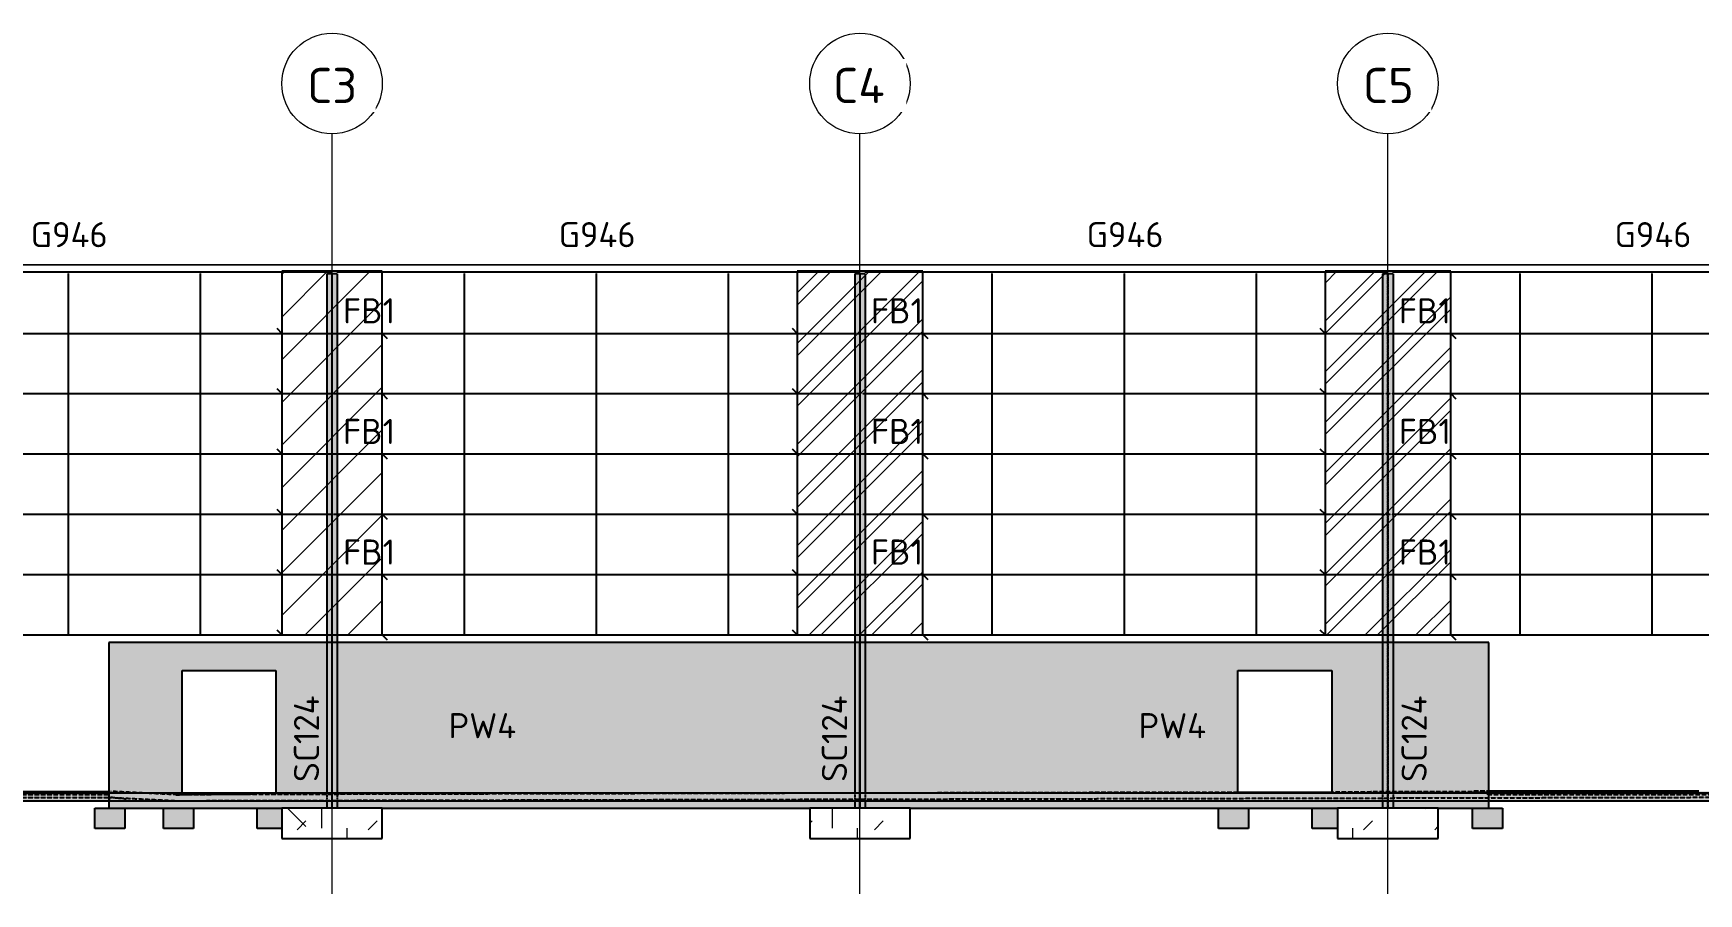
# Model space of a CAD drawing. Header units: millimetres. Extents: x 632 to 421542, y -3890 to 20851.
# Drawn here: x 211840 to 244963, y 3200 to 20320 of the extents above; entities that cross this region are included whole.
import ezdxf

# ---------------------------------------------------------------- set-up
doc = ezdxf.new("R2010")
doc.units = ezdxf.units.MM
for name, pattern in [('Dash', [7, 5, -2]), ('Hidden', [4, 3, -1]), ('Hidden Double', [7, 5, -2]), ('Hidden Half', [3, 2, -1])]:
    doc.linetypes.add(name, pattern=pattern)
for name, color, linetype, lineweight in [('A-010-M_LINE', 90, 'Continuous', 13), ('A-200-A_WALL', 211, 'Continuous', 18), ('A-200-H_WALL', 111, 'Continuous', 13), ('A-200-M_WALL_EXT', 113, 'Continuous', 13), ('A-200-MH_WALL', 110, 'Hidden', 13), ('A-230-H-FLOOR', 190, 'Continuous', 13), ('A-230-M_FLOOR', 192, 'Continuous', 13), ('A-230-MH_FLOOR', 190, 'Hidden Double', 13), ('S-160-M_FOUND', 171, 'Continuous', 13), ('S-160-MH_FOUND', 171, 'Hidden Half', 13), ('S-280-A_COLUMN', 171, 'Continuous', 18), ('S-280-A_STRUCT_FRAME', 2, 'Continuous', 18), ('S-280-M_COLUMN', 52, 'Continuous', 13), ('S-280-M_STRUCT_FRAME', 12, 'Continuous', 13), ('S-280-MH_COLUMN', 52, 'Hidden Half', 13), ('Z-000-T_TEXT', 131, 'Continuous', 25), ('Z-030-M_GRID', 191, 'Continuous', 13), ('Z-033_T_GRIDREF', 31, 'Continuous', 13), ('Z-060-M_DETAIL', 92, 'Continuous', 25), ('Z-230-A_LEVEL', 51, 'Continuous', 13)]:
    doc.layers.add(name, color=color, linetype=linetype, lineweight=lineweight)
doc.styles.add('ISOCPEUR_1', font='isocpeur.ttf', dxfattribs={"height": 700})
doc.styles.add('ISOCPEUR_2', font='isocpeur.ttf', dxfattribs={"height": 500})
pattern_1 = [(45, (247080.2, 0), (-1414.214, 0), [750, -3000]), (45, (248080.2, 1000), (-1414.214, 0), [750, -3000]), (45, (249080.2, -300), (-1414.214, 0), [250, -2000]), (90, (249080.23, 500), (-500, 500), [500, -2000]), (315, (249080.2, 1000), (0, 2828.43), [500, -3000]), (0, (248080.2, 1000), (2000, 2000), [300, -1000]), (0, (245580.2, 2000), (2000, 2000), [300, -2000])]
pattern_2 = [(45, (247080.2, 0), (-502.894, 502.894), []), (45, (247080.2, 762), (-502.894, 502.894), [])]

# ---------------------------------------------------------------- blocks, each defined once
blk = doc.blocks.new('NRP_Column-Steel-UB - SC124 - 530UB82_0-4109968-S6_501-SECTION 1C')
at = {"layer": 'S-280-M_COLUMN', "linetype": 'Hidden Half', "lineweight": 25}
for p, q in [((-1644573, 15532), (-1644573, 4900)), ((-1644563, 4900), (-1644563, 15532))]:
    blk.add_line(p, q, dxfattribs=at)
blk = doc.blocks.new('NRP_Framing-Steel-Purlin C - P946 - EC250-24-4133020-S6_501-SECTION 1C')
at = {"layer": 'S-280-M_STRUCT_FRAME', "color": 1, "lineweight": 25}
blk.add_line((-1574332, 15707), (-1665555, 15712), dxfattribs=at)
blk.add_line((-1574332, 15707), (-1665555, 15712), dxfattribs=at)
blk = doc.blocks.new('NRP_Framing-Steel-Purlin C - G946 - EC250-24-4099654-S6_501-SECTION 1C')
at = {"layer": 'S-280-M_STRUCT_FRAME', "color": 1, "lineweight": 25}
blk.add_line((-1654973, 15572), (-1644568, 15572), dxfattribs=at)
blk.add_line((-1654973, 15572), (-1644568, 15572), dxfattribs=at)
blk = doc.blocks.new('NRP_Foundation-Pad Footing Fibre _v2_ - PF2 -2400 x 2000 x 600d-V52-S6_501-SECTION 1C')
at = {"layer": 'S-160-M_FOUND'}
h = blk.add_hatch(dxfattribs=at)
h.set_pattern_fill('FP_20', color=256, style=0, pattern_type=2)
h.set_pattern_definition([(45, (-1615269.1, 0), (-1414.214, 0), [750, -3000]), (45, (-1614269.1, 1000), (-1414.214, 0), [750, -3000]), (45, (-1613269.1, -300), (-1414.214, 0), [250, -2000]), (90, (-1613269.15, 500), (-500, 500), [500, -2000]), (315, (-1613269.1, 1000), (0, 2828.43), [500, -3000]), (0, (-1614269.1, 1000), (2000, 2000), [300, -1000]), (0, (-1616769.1, 2000), (2000, 2000), [300, -2000])])
h.paths.add_polyline_path([(-1635068, 4900), (-1635068, 4300), (-1633068, 4300), (-1633068, 4900)])
at = {"layer": 'S-160-M_FOUND', "lineweight": 25}
for p, q in [((-1633068, 4900), (-1635068, 4900)), ((-1635068, 4900), (-1635068, 4300)), ((-1633068, 4300), (-1633068, 4900)), ((-1635068, 4300), (-1633068, 4300))]:
    blk.add_line(p, q, dxfattribs=at)
blk = doc.blocks.new('NRP_Framing-Steel-Purlin Z - G914 - EZ250-15-V68-S6_501-SECTION 1C')
at = {"layer": 'S-280-M_STRUCT_FRAME', "color": 150, "lineweight": 25}
for p, q in [((-1656668, 8450), (-1656568, 8350)), ((-1656568, 8350), (-1655157, 8350)), ((-1654979, 8350), (-1644673, 8350)), ((-1644464, 8350), (-1643568, 8350)), ((-1643568, 8350), (-1643468, 8250))]:
    blk.add_line(p, q, dxfattribs=at)
at = {"layer": 'S-280-M_STRUCT_FRAME', "color": 150, "linetype": 'Dash', "lineweight": 25}
for p, q in [((-1655157, 8350), (-1654979, 8350)), ((-1644673, 8350), (-1644464, 8350))]:
    blk.add_line(p, q, dxfattribs=at)
blk = doc.blocks.new('NRP_Framing-Steel-Purlin Z - G914 - EZ250-15-V60-S6_501-SECTION 1C')
at = {"layer": 'S-280-M_STRUCT_FRAME', "color": 150, "lineweight": 25}
for p, q in [((-1656668, 13250), (-1656568, 13150)), ((-1656568, 13150), (-1655157, 13150)), ((-1654979, 13150), (-1651061, 13150)), ((-1650761, 13150), (-1644673, 13150)), ((-1644464, 13150), (-1643568, 13150)), ((-1643568, 13150), (-1643468, 13050))]:
    blk.add_line(p, q, dxfattribs=at)
at = {"layer": 'S-280-M_STRUCT_FRAME', "color": 150, "linetype": 'Dash', "lineweight": 25}
for p, q in [((-1655157, 13150), (-1654979, 13150)), ((-1644673, 13150), (-1644464, 13150))]:
    blk.add_line(p, q, dxfattribs=at)
blk = doc.blocks.new('NRP_Framing-Steel-Purlin Z - G914 - EZ250-15-V61-S6_501-SECTION 1C')
at = {"layer": 'S-280-M_STRUCT_FRAME', "color": 150, "lineweight": 25}
for p, q in [((-1656668, 14450), (-1656568, 14350)), ((-1656568, 14350), (-1656132, 14350)), ((-1656025, 14350), (-1655157, 14350)), ((-1654979, 14350), (-1644673, 14350)), ((-1644464, 14350), (-1643568, 14350)), ((-1643568, 14350), (-1643468, 14250))]:
    blk.add_line(p, q, dxfattribs=at)
at = {"layer": 'S-280-M_STRUCT_FRAME', "color": 150, "linetype": 'Dash', "lineweight": 25}
for p, q in [((-1656132, 14350), (-1656025, 14350)), ((-1655157, 14350), (-1654979, 14350)), ((-1644673, 14350), (-1644464, 14350))]:
    blk.add_line(p, q, dxfattribs=at)
blk = doc.blocks.new('NRP_Framing-Steel-Purlin Z - G914 - EZ250-15-V69-S6_501-SECTION 1C')
at = {"layer": 'S-280-M_STRUCT_FRAME', "color": 150, "lineweight": 25}
for p, q in [((-1635418, 8450), (-1635318, 8350)), ((-1635318, 8350), (-1634173, 8350)), ((-1633964, 8350), (-1623673, 8350)), ((-1623464, 8350), (-1622318, 8350)), ((-1622318, 8350), (-1622218, 8250))]:
    blk.add_line(p, q, dxfattribs=at)
at = {"layer": 'S-280-M_STRUCT_FRAME', "color": 150, "linetype": 'Dash', "lineweight": 25}
for p, q in [((-1634173, 8350), (-1633964, 8350)), ((-1623673, 8350), (-1623464, 8350))]:
    blk.add_line(p, q, dxfattribs=at)
blk = doc.blocks.new('NRP_Framing-Steel-Purlin Z - G914 - EZ250-15-V72-S6_501-SECTION 1C')
at = {"layer": 'S-280-M_STRUCT_FRAME', "color": 150, "lineweight": 25}
for p, q in [((-1645668, 8450), (-1645568, 8350)), ((-1645568, 8350), (-1644673, 8350)), ((-1644464, 8350), (-1634173, 8350)), ((-1633964, 8350), (-1632818, 8350)), ((-1632818, 8350), (-1632718, 8250))]:
    blk.add_line(p, q, dxfattribs=at)
at = {"layer": 'S-280-M_STRUCT_FRAME', "color": 150, "linetype": 'Dash', "lineweight": 25}
for p, q in [((-1644673, 8350), (-1644464, 8350)), ((-1634173, 8350), (-1633964, 8350))]:
    blk.add_line(p, q, dxfattribs=at)
blk = doc.blocks.new('NRP_Bridging Plan _v2_ - 3 Rows-4101586-S6_501-SECTION 1C')
at = {"layer": 'Z-060-M_DETAIL', "linetype": 'Hidden'}
for p, q in [((-1662942, 15548), (-1662942, 8350)), ((-1660316, 15548), (-1660316, 8350)), ((-1657690, 15548), (-1657690, 8350))]:
    blk.add_line(p, q, dxfattribs=at)
blk = doc.blocks.new('Grid - NRP_Grid-Head-320187-S6_501-SECTION 1C')
at = {"layer": 'Z-033_T_GRIDREF'}
blk.add_circle((-1644568, 19320), 1000, dxfattribs=at)
blk = doc.blocks.new('NRP_Fly Brace BN - FB1-4028766-S6_501-SECTION 1C')
at = {"layer": 'Z-000-T_TEXT'}
blk.add_line((-1644568, 9550), (-1643568, 9550), dxfattribs=at)
at = {"layer": 'Z-000-T_TEXT', "lineweight": 13, "insert": (-1644347, 10248), "char_height": 500, "width": 1218.57, "attachment_point": 1, "style": 'ISOCPEUR_2'}
blk.add_mtext('FB1', dxfattribs=at)

msp = doc.modelspace()

# ---------------------------------------------------------------- hatches: boundary and pattern name
at = {"layer": 'A-200-H_WALL'}
h = msp.add_hatch(color=256, dxfattribs=at)
h.paths.add_polyline_path([(213341, 4900), (217677, 4900), (217677, 5050), (213341, 5050)])
h.paths.add_polyline_path([(227281, 4900), (228177, 4900), (228177, 5050), (217886, 5050), (217886, 4900), (224518, 4900)])
h.paths.add_polyline_path([(214798, 5200), (214798, 7640), (216664, 7640), (216664, 5200), (217677, 5200), (217677, 8200), (213341, 8200), (213341, 5200), (213501, 5200)])
h.paths.add_polyline_path([(217886, 5200), (228177, 5200), (228177, 8200), (217886, 8200), (217886, 6751)])
h = msp.add_hatch(color=256, dxfattribs=at)
h.paths.add_polyline_path([(236215, 4900), (238677, 4900), (238677, 5050), (228386, 5050), (228386, 4900), (236012, 4900)])
h.paths.add_polyline_path([(238886, 4900), (240788, 4900), (240788, 5050), (238886, 5050), (238886, 5014)])
h.paths.add_polyline_path([(240788, 5200), (240788, 8200), (238886, 8200), (238886, 5200), (240446, 5200)])
h.paths.add_polyline_path([(230367, 5200), (235798, 5200), (235798, 7640), (237664, 7640), (237664, 5200), (238677, 5200), (238677, 8200), (228386, 8200), (228386, 5200), (229104, 5200)])
at = {"layer": 'A-230-H-FLOOR'}
h = msp.add_hatch(dxfattribs=at)
h.set_pattern_fill('FP_20', color=256, style=0, pattern_type=2)
h.set_pattern_definition(pattern_1)
h.paths.add_polyline_path([(285926, 5050), (286631, 5050), (286631, 5200), (208085, 5200), (208085, 5050), (283002, 5050)])
h = msp.add_hatch(color=256, dxfattribs=at)
h.paths.add_polyline_path([(235798, 5217), (237664, 5223), (237664, 5234), (235798, 5229), (235798, 5220)])
h.paths.add_polyline_path([(240788, 5231), (244963, 5240), (240788, 5240)])
at = {"layer": 'A-230-M_FLOOR'}
for points in [[(213033, 5200), (213330, 5200), (213330, 5227), (208341, 5226), (208341, 5200), (212822, 5200)], [(245788, 5200), (245788, 5240), (244963, 5240), (240788, 5231), (240788, 5200), (245461, 5200)]]:
    msp.add_hatch(color=256, dxfattribs=at).paths.add_polyline_path(points)
h = msp.add_hatch(color=256, dxfattribs=at)
h.paths.add_polyline_path([(236215, 5200), (237664, 5200), (237664, 5222), (235798, 5217), (235798, 5200)])
h.paths.add_polyline_path([(213330, 5200), (213341, 5200), (213341, 5235), (213330, 5235)])
at = {"layer": 'S-160-M_FOUND'}
for points in [[(213062, 4900), (213062, 4500), (213662, 4500), (213662, 4900)], [(214426, 4900), (214426, 4500), (215026, 4500), (215026, 4900)], [(216781, 4900), (216292, 4900), (216292, 4500), (216781, 4500)], [(235412, 4900), (235412, 4500), (236012, 4500), (236012, 4900)], [(237781, 4900), (237278, 4900), (237278, 4500), (237781, 4500)], [(240463, 4900), (240463, 4500), (241063, 4500), (241063, 4900)]]:
    msp.add_hatch(color=256, dxfattribs=at).paths.add_polyline_path(points)
h = msp.add_hatch(dxfattribs=at)
h.set_pattern_fill('FP_20', color=256, style=0, pattern_type=2)
h.set_pattern_definition(pattern_1)
h.paths.add_polyline_path([(218781, 4300), (218781, 4900), (216781, 4900), (216781, 4300), (218670, 4300)])
h = msp.add_hatch(dxfattribs=at)
h.set_pattern_fill('FP_20', color=256, style=0, pattern_type=2)
h.set_pattern_definition(pattern_1)
h.paths.add_polyline_path([(237781, 4300), (239781, 4300), (239781, 4900), (237781, 4900)])
at = {"layer": 'S-280-M_COLUMN'}
h = msp.add_hatch(color=256, dxfattribs=at)
h.paths.add_polyline_path([(217762, 4900), (217762, 5050), (217677, 5050), (217677, 4900)])
h.paths.add_polyline_path([(217677, 5200), (217762, 5200), (217762, 15532), (217677, 15532), (217677, 6751)])
h = msp.add_hatch(color=256, dxfattribs=at)
h.paths.add_polyline_path([(217776, 4900), (217774, 5050), (217762, 5050), (217762, 4900), (217775, 4900)])
h.paths.add_polyline_path([(217772, 5200), (217776, 5200), (217774, 15532), (217762, 15532), (217763, 5200), (217770, 5200)])
for points in [[(217776, 4900), (217786, 4900), (217786, 15532), (217776, 15532), (217776, 6751)], [(228276, 4900), (228286, 4900), (228286, 15532), (228276, 15532), (228276, 6751)], [(238776, 4900), (238786, 4900), (238786, 15532), (238776, 15532), (238776, 6751)]]:
    msp.add_hatch(color=256, dxfattribs=at).paths.add_polyline_path(points)
h = msp.add_hatch(color=256, dxfattribs=at)
h.paths.add_polyline_path([(217792, 4900), (217800, 4900), (217800, 5050), (217786, 5050), (217788, 4900), (217790, 4900)])
h.paths.add_polyline_path([(217790, 5200), (217800, 5200), (217800, 15532), (217786, 15532), (217788, 5200), (217790, 5200)])
h = msp.add_hatch(color=256, dxfattribs=at)
h.paths.add_polyline_path([(217886, 4900), (217886, 5050), (217800, 5050), (217800, 4900)])
h.paths.add_polyline_path([(217800, 5200), (217886, 5200), (217886, 15532), (217800, 15532), (217800, 6751)])
h = msp.add_hatch(color=256, dxfattribs=at)
h.paths.add_polyline_path([(228262, 4900), (228262, 5050), (228177, 5050), (228177, 4900)])
h.paths.add_polyline_path([(228177, 5200), (228262, 5200), (228262, 15532), (228177, 15532), (228177, 6751)])
h = msp.add_hatch(color=256, dxfattribs=at)
h.paths.add_polyline_path([(228276, 4900), (228274, 5050), (228262, 5050), (228262, 4900), (228275, 4900)])
h.paths.add_polyline_path([(228272, 5200), (228276, 5200), (228274, 15532), (228262, 15532), (228263, 5200), (228270, 5200)])
h = msp.add_hatch(color=256, dxfattribs=at)
h.paths.add_polyline_path([(228292, 4900), (228300, 4900), (228300, 5050), (228286, 5050), (228288, 4900), (228290, 4900)])
h.paths.add_polyline_path([(228290, 5200), (228300, 5200), (228300, 15532), (228286, 15532), (228288, 5200), (228290, 5200)])
h = msp.add_hatch(color=256, dxfattribs=at)
h.paths.add_polyline_path([(228386, 4900), (228386, 5050), (228300, 5050), (228300, 4900)])
h.paths.add_polyline_path([(228300, 5200), (228386, 5200), (228386, 15532), (228300, 15532), (228300, 6751)])
h = msp.add_hatch(color=256, dxfattribs=at)
h.paths.add_polyline_path([(238762, 4900), (238762, 5050), (238677, 5050), (238677, 4900)])
h.paths.add_polyline_path([(238677, 5200), (238762, 5200), (238762, 15532), (238677, 15532), (238677, 6751)])
h = msp.add_hatch(color=256, dxfattribs=at)
h.paths.add_polyline_path([(238776, 4900), (238774, 5050), (238762, 5050), (238762, 4900), (238775, 4900)])
h.paths.add_polyline_path([(238772, 5200), (238776, 5200), (238774, 15532), (238762, 15532), (238763, 5200), (238770, 5200)])
h = msp.add_hatch(color=256, dxfattribs=at)
h.paths.add_polyline_path([(238792, 4900), (238800, 4900), (238800, 5050), (238786, 5050), (238788, 4900), (238790, 4900)])
h.paths.add_polyline_path([(238790, 5200), (238800, 5200), (238800, 15532), (238786, 15532), (238788, 5200), (238790, 5200)])
h = msp.add_hatch(color=256, dxfattribs=at)
h.paths.add_polyline_path([(238886, 4900), (238886, 5050), (238800, 5050), (238800, 4900)])
h.paths.add_polyline_path([(238800, 5200), (238886, 5200), (238886, 15532), (238800, 15532), (238800, 6751)])
at = {"layer": 'Z-060-M_DETAIL', "lineweight": 18}
h = msp.add_hatch(dxfattribs=at)
h.set_pattern_fill('FP_24', color=8, style=0, pattern_type=2)
h.set_pattern_definition([(45, (247080.23, 0), (-424.264, 424.264), [])])
h.paths.add_polyline_path([(218670, 8350), (218781, 8350), (218781, 15586), (216781, 15586), (216781, 8350)])
h = msp.add_hatch(dxfattribs=at)
h.set_pattern_fill('FP_25', color=8, style=0, pattern_type=2)
h.set_pattern_definition(pattern_2)
h.paths.add_polyline_path([(227443, 8350), (229531, 8350), (229531, 15586), (227031, 15587), (227031, 8350)])
h = msp.add_hatch(dxfattribs=at)
h.set_pattern_fill('FP_25', color=8, style=0, pattern_type=2)
h.set_pattern_definition(pattern_2)
h.paths.add_polyline_path([(240031, 8350), (240031, 15586), (237531, 15587), (237531, 8350), (239139, 8350)])

# ---------------------------------------------------------------- linework, layer by layer
at = {"layer": 'A-010-M_LINE', "lineweight": 25}
for p, q in [((218781, 15586), (216781, 15586)), ((216781, 15586), (216781, 8350)), ((218781, 8350), (218781, 15586)), ((229531, 15586), (227031, 15587)), ((227031, 15587), (227031, 8350)), ((229531, 8350), (229531, 15586)), ((240031, 15586), (237531, 15587)), ((237531, 15587), (237531, 8350)), ((240031, 8350), (240031, 15586)), ((216781, 8350), (218781, 8350)), ((227031, 8350), (229531, 8350)), ((237531, 8350), (240031, 8350))]:
    msp.add_line(p, q, dxfattribs=at)
at = {"layer": 'A-200-M_WALL_EXT', "lineweight": 25}
for p, q in [((217677, 8200), (213341, 8200)), ((213341, 8200), (213341, 5200)), ((228177, 8200), (217886, 8200)), ((238677, 8200), (228386, 8200)), ((240788, 8200), (238886, 8200)), ((240788, 5200), (240788, 8200)), ((214798, 7640), (216664, 7640)), ((214798, 5200), (214798, 7640)), ((216664, 7640), (216664, 5200)), ((235798, 7640), (237664, 7640)), ((235798, 5200), (235798, 7640)), ((237664, 7640), (237664, 5200)), ((213341, 5050), (213341, 4900)), ((240788, 4900), (240788, 5050)), ((213662, 4900), (214426, 4900)), ((215026, 4900), (216292, 4900)), ((218781, 4900), (227281, 4900)), ((229281, 4900), (235412, 4900)), ((236012, 4900), (237278, 4900)), ((239781, 4900), (240463, 4900))]:
    msp.add_line(p, q, dxfattribs=at)
at = {"layer": 'A-200-MH_WALL', "lineweight": 25}
for p, q in [((217886, 8200), (217677, 8200)), ((228281, 8200), (228177, 8200)), ((228386, 8200), (228281, 8200)), ((228281, 8200), (228281, 4900)), ((228281, 4900), (228281, 8200)), ((238886, 8200), (238677, 8200)), ((213341, 5200), (213341, 5050)), ((240788, 5050), (240788, 5200))]:
    msp.add_line(p, q, dxfattribs=at)
at = {"layer": 'A-230-M_FLOOR', "lineweight": 25}
for p, q in [((286631, 5200), (208085, 5200)), ((208085, 5050), (286631, 5050)), ((213330, 5235), (213330, 5200)), ((213341, 5235), (213330, 5235)), ((237664, 5222), (235798, 5217)), ((244963, 5240), (240788, 5240)), ((244963, 5240), (242064, 5233))]:
    msp.add_line(p, q, dxfattribs=at)
msp.add_open_spline([(213330, 5227), (212590, 5227), (210927, 5226), (209263, 5226), (208341, 5226)], degree=3, knots=[0, 0, 0, 0, 0.4444444, 0.9978635, 0.9978635, 0.9978635, 0.9978635], dxfattribs=at)
at = {"layer": 'A-230-MH_FLOOR', "lineweight": 25}
for p, q in [((208285, 5115), (213385, 5115)), ((213330, 5169), (208330, 5169)), ((213330, 5200), (213330, 5169)), ((213385, 5235), (213341, 5235)), ((214082, 5200), (213385, 5235)), ((213385, 5065), (213385, 5115)), ((213686, 5080), (213385, 5115)), ((213385, 5115), (214680, 5050)), ((214681, 5170), (214084, 5200)), ((228019, 5200), (214681, 5170)), ((214681, 5170), (216271, 5186)), ((214681, 5032), (214681, 5050)), ((214703, 5050), (245855, 5120)), ((235798, 5217), (228063, 5200)), ((240767, 5229), (237664, 5222)), ((240788, 5240), (240466, 5240)), ((242064, 5233), (240767, 5231)), ((240767, 5231), (240767, 5229)), ((240767, 5168), (240767, 5229)), ((245855, 5168), (240767, 5168))]:
    msp.add_line(p, q, dxfattribs=at)
at = {"layer": 'S-160-M_FOUND', "lineweight": 25}
for p, q in [((213062, 4900), (213662, 4900)), ((213062, 4500), (213062, 4900)), ((213662, 4900), (213662, 4500)), ((214426, 4900), (215026, 4900)), ((214426, 4500), (214426, 4900)), ((215026, 4900), (215026, 4500)), ((216292, 4900), (216781, 4900)), ((216292, 4500), (216292, 4900)), ((218781, 4900), (216781, 4900)), ((216781, 4900), (216781, 4300)), ((218781, 4300), (218781, 4900)), ((235412, 4900), (236012, 4900)), ((235412, 4500), (235412, 4900)), ((236012, 4900), (236012, 4500)), ((237278, 4900), (237781, 4900)), ((237278, 4500), (237278, 4900)), ((239781, 4900), (237781, 4900)), ((237781, 4900), (237781, 4300)), ((239781, 4300), (239781, 4900)), ((240463, 4900), (241063, 4900)), ((240463, 4500), (240463, 4900)), ((241063, 4900), (241063, 4500)), ((213662, 4500), (213062, 4500)), ((215026, 4500), (214426, 4500)), ((216781, 4500), (216292, 4500)), ((236012, 4500), (235412, 4500)), ((237781, 4500), (237278, 4500)), ((241063, 4500), (240463, 4500)), ((216781, 4300), (218781, 4300)), ((237781, 4300), (239781, 4300))]:
    msp.add_line(p, q, dxfattribs=at)
at = {"layer": 'S-280-M_COLUMN', "lineweight": 25}
for p, q in [((217677, 15532), (217677, 5200)), ((217762, 15532), (217677, 15532)), ((217776, 15532), (217762, 15532)), ((217786, 15532), (217776, 15532)), ((217800, 15532), (217786, 15532)), ((217886, 15532), (217800, 15532)), ((217886, 15532), (217886, 5200)), ((228177, 15532), (228177, 5200)), ((228262, 15532), (228177, 15532)), ((228276, 15532), (228262, 15532)), ((228286, 15532), (228276, 15532)), ((228300, 15532), (228286, 15532)), ((228386, 15532), (228300, 15532)), ((228386, 15532), (228386, 5200)), ((238677, 15532), (238677, 5200)), ((238762, 15532), (238677, 15532)), ((238776, 15532), (238762, 15532)), ((238786, 15532), (238776, 15532)), ((238800, 15532), (238786, 15532)), ((238886, 15532), (238800, 15532)), ((238886, 15532), (238886, 5200)), ((217677, 5050), (217677, 4900)), ((217886, 5050), (217886, 4900)), ((228177, 5050), (228177, 4900)), ((228386, 5050), (228386, 4900)), ((238677, 5050), (238677, 4900)), ((238886, 5050), (238886, 4900)), ((217776, 4900), (217786, 4900)), ((228276, 4900), (228286, 4900)), ((238776, 4900), (238786, 4900))]:
    msp.add_line(p, q, dxfattribs=at)
at = {"layer": 'S-280-MH_COLUMN', "lineweight": 25}
for p, q in [((217677, 5200), (217677, 5050)), ((217886, 5200), (217886, 5050)), ((228177, 5200), (228177, 5050)), ((228386, 5200), (228386, 5050)), ((238677, 5200), (238677, 5050)), ((238886, 5200), (238886, 5050))]:
    msp.add_line(p, q, dxfattribs=at)
at = {"layer": 'Z-030-M_GRID'}
for p, q in [((217781, 3200), (217781, 18320)), ((228281, 3200), (228281, 18320)), ((238781, 3200), (238781, 18320))]:
    msp.add_line(p, q, dxfattribs=at)
at = {"layer": 'Z-230-A_LEVEL'}
msp.add_line((193404, 5200), (290306, 5200), dxfattribs=at)

# ---------------------------------------------------------------- block references
at = {"layer": 'S-160-MH_FOUND', "lineweight": 25}
msp.add_blockref('NRP_Foundation-Pad Footing Fibre _v2_ - PF2 -2400 x 2000 x 600d-V52-S6_501-SECTION 1C', (1862349, 0), dxfattribs=at)
at = {"layer": 'S-280-M_COLUMN', "linetype": 'Hidden Half', "lineweight": 25}
for p in [(1862349, 0), (1872849, 0), (1883349, 0)]:
    msp.add_blockref('NRP_Column-Steel-UB - SC124 - 530UB82_0-4109968-S6_501-SECTION 1C', p, dxfattribs=at)
at = {"layer": 'S-280-M_STRUCT_FRAME', "color": 1, "lineweight": 25}
for name, p in [('NRP_Framing-Steel-Purlin C - P946 - EC250-24-4133020-S6_501-SECTION 1C', (1862349, 0)), ('NRP_Framing-Steel-Purlin C - G946 - EC250-24-4099654-S6_501-SECTION 1C', (1862349, 0)), ('NRP_Framing-Steel-Purlin C - G946 - EC250-24-4099654-S6_501-SECTION 1C', (1872849, 0)), ('NRP_Framing-Steel-Purlin C - G946 - EC250-24-4099654-S6_501-SECTION 1C', (1883349, 0)), ('NRP_Framing-Steel-Purlin C - G946 - EC250-24-4099654-S6_501-SECTION 1C', (1893849, 0))]:
    msp.add_blockref(name, p, dxfattribs=at)
at = {"layer": 'S-280-M_STRUCT_FRAME', "color": 150, "linetype": 'Dash', "lineweight": 25}
for name, p in [('NRP_Framing-Steel-Purlin Z - G914 - EZ250-15-V61-S6_501-SECTION 1C', (1862349, 0)), ('NRP_Framing-Steel-Purlin Z - G914 - EZ250-15-V72-S6_501-SECTION 1C', (1862349, 6000)), ('NRP_Framing-Steel-Purlin Z - G914 - EZ250-15-V69-S6_501-SECTION 1C', (1862349, 6000)), ('NRP_Framing-Steel-Purlin Z - G914 - EZ250-15-V69-S6_501-SECTION 1C', (1872849, 6000)), ('NRP_Framing-Steel-Purlin Z - G914 - EZ250-15-V60-S6_501-SECTION 1C', (1862349, 0)), ('NRP_Framing-Steel-Purlin Z - G914 - EZ250-15-V72-S6_501-SECTION 1C', (1862349, 4800)), ('NRP_Framing-Steel-Purlin Z - G914 - EZ250-15-V69-S6_501-SECTION 1C', (1862349, 4800)), ('NRP_Framing-Steel-Purlin Z - G914 - EZ250-15-V69-S6_501-SECTION 1C', (1872849, 4800)), ('NRP_Framing-Steel-Purlin Z - G914 - EZ250-15-V68-S6_501-SECTION 1C', (1862349, 3600)), ('NRP_Framing-Steel-Purlin Z - G914 - EZ250-15-V72-S6_501-SECTION 1C', (1862349, 3600)), ('NRP_Framing-Steel-Purlin Z - G914 - EZ250-15-V69-S6_501-SECTION 1C', (1862349, 3600)), ('NRP_Framing-Steel-Purlin Z - G914 - EZ250-15-V69-S6_501-SECTION 1C', (1872849, 3600)), ('NRP_Framing-Steel-Purlin Z - G914 - EZ250-15-V68-S6_501-SECTION 1C', (1862349, 2400)), ('NRP_Framing-Steel-Purlin Z - G914 - EZ250-15-V72-S6_501-SECTION 1C', (1862349, 2400)), ('NRP_Framing-Steel-Purlin Z - G914 - EZ250-15-V69-S6_501-SECTION 1C', (1862349, 2400)), ('NRP_Framing-Steel-Purlin Z - G914 - EZ250-15-V69-S6_501-SECTION 1C', (1872849, 2400)), ('NRP_Framing-Steel-Purlin Z - G914 - EZ250-15-V68-S6_501-SECTION 1C', (1862349, 1200)), ('NRP_Framing-Steel-Purlin Z - G914 - EZ250-15-V72-S6_501-SECTION 1C', (1862349, 1200)), ('NRP_Framing-Steel-Purlin Z - G914 - EZ250-15-V69-S6_501-SECTION 1C', (1862349, 1200)), ('NRP_Framing-Steel-Purlin Z - G914 - EZ250-15-V69-S6_501-SECTION 1C', (1872849, 1200)), ('NRP_Framing-Steel-Purlin Z - G914 - EZ250-15-V68-S6_501-SECTION 1C', (1862349, 0)), ('NRP_Framing-Steel-Purlin Z - G914 - EZ250-15-V72-S6_501-SECTION 1C', (1862349, 0)), ('NRP_Framing-Steel-Purlin Z - G914 - EZ250-15-V69-S6_501-SECTION 1C', (1862349, 0)), ('NRP_Framing-Steel-Purlin Z - G914 - EZ250-15-V69-S6_501-SECTION 1C', (1872849, 0))]:
    msp.add_blockref(name, p, dxfattribs=at)
at = {"layer": 'Z-000-T_TEXT', "lineweight": 13}
for p in [(1862349, 4800), (1872849, 4800), (1883349, 4800), (1862349, 2400), (1872849, 2400), (1883349, 2400), (1862349, 0), (1872849, 0), (1883349, 0)]:
    msp.add_blockref('NRP_Fly Brace BN - FB1-4028766-S6_501-SECTION 1C', p, dxfattribs=at)
at = {"layer": 'Z-033_T_GRIDREF'}
for p in [(1862349, 0), (1872849, 0), (1883349, 0)]:
    msp.add_blockref('Grid - NRP_Grid-Head-320187-S6_501-SECTION 1C', p, dxfattribs=at)
at = {"layer": 'Z-060-M_DETAIL', "linetype": 'Hidden'}
for p in [(1872849, 0), (1883349, 0), (1893849, 0), (1904349, 0)]:
    msp.add_blockref('NRP_Bridging Plan _v2_ - 3 Rows-4101586-S6_501-SECTION 1C', p, dxfattribs=at)

# ---------------------------------------------------------------- texts
at = {"layer": 'A-200-A_WALL', "lineweight": 13, "char_height": 500, "width": 1635.44, "attachment_point": 1, "style": 'ISOCPEUR_2'}
for insert in [(220098, 6793), (233821, 6793)]:
    msp.add_mtext('PW4', dxfattribs=dict(at, insert=insert))
at = {"layer": 'S-280-A_COLUMN', "lineweight": 13, "char_height": 500, "width": 2132.49, "attachment_point": 1, "rotation": 90, "style": 'ISOCPEUR_2'}
for insert in [(217023, 5423), (227523, 5423), (239053, 5423)]:
    msp.add_mtext('SC124', dxfattribs=dict(at, insert=insert))
at = {"layer": 'S-280-A_STRUCT_FRAME', "lineweight": 13, "char_height": 500, "width": 1827.85, "attachment_point": 1, "style": 'ISOCPEUR_2'}
for insert in [(211788, 16564), (222288, 16564), (232788, 16564), (243288, 16564)]:
    msp.add_mtext('G946', dxfattribs=dict(at, insert=insert))

# ---------------------------------------------------------------- next in the draw order: texts
at = {"layer": 'Z-033_T_GRIDREF', "char_height": 700, "attachment_point": 1, "style": 'ISOCPEUR_1', "bg_fill": 3, "box_fill_scale": 1.25, "bg_fill_color": 256, "bg_fill_true_color": 13158600, "bg_fill_transparency": 0}
for s, insert, width in [('C3', (217285, 19632), 1186.5), ('C4', (227745, 19632), 1282.7), ('C5', (238285, 19632), 1186.5)]:
    msp.add_mtext(s, dxfattribs=dict(at, insert=insert, width=width))

doc.saveas('drawing.dxf')
